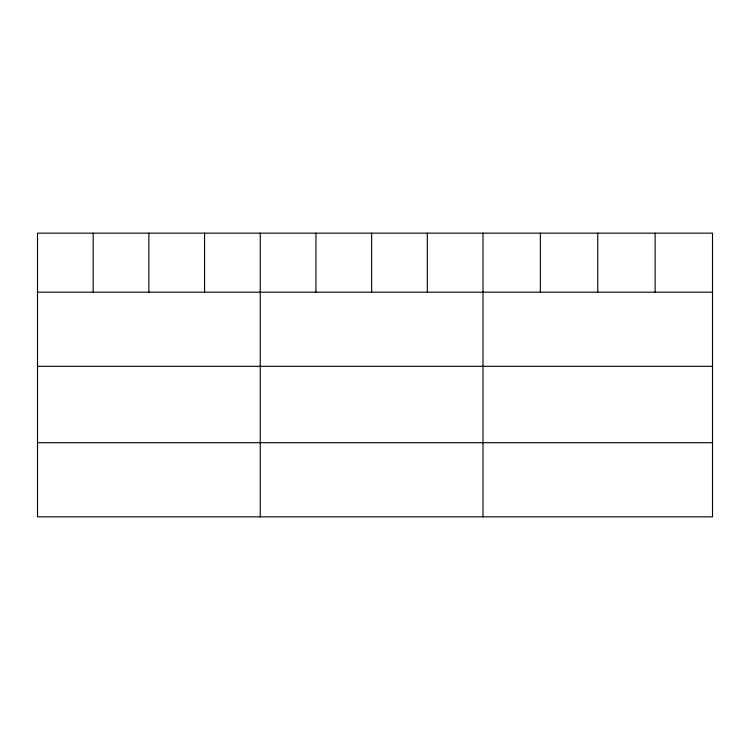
<?xml version="1.0" encoding="UTF-8"?>
<svg xmlns="http://www.w3.org/2000/svg" width="750" height="750" viewBox="0 0 750 750"><rect width="100%" height="100%" fill="white"/><g stroke="black" fill="none" stroke-linecap="round" stroke-linejoin="round"><path stroke-width="1.12" d="M712.5 292.181L712.5 516.844L37.5 516.844L37.5 233.156L712.5 233.156L712.5 292.181L37.5 292.181M37.5 366.319L712.5 366.319M37.5 442.706L712.5 442.706M655.125 233.156L655.125 292.181M597.75 233.156L597.75 292.181M540.375 233.156L540.375 292.181M483 233.156L483 516.844M427.312 233.156L427.312 292.181M371.625 233.156L371.625 292.181M315.938 233.156L315.938 292.181M260.25 233.156L260.25 516.844M204.562 233.156L204.562 292.181M148.875 233.156L148.875 292.181M93.188 233.156L93.188 292.181"/></g></svg>
